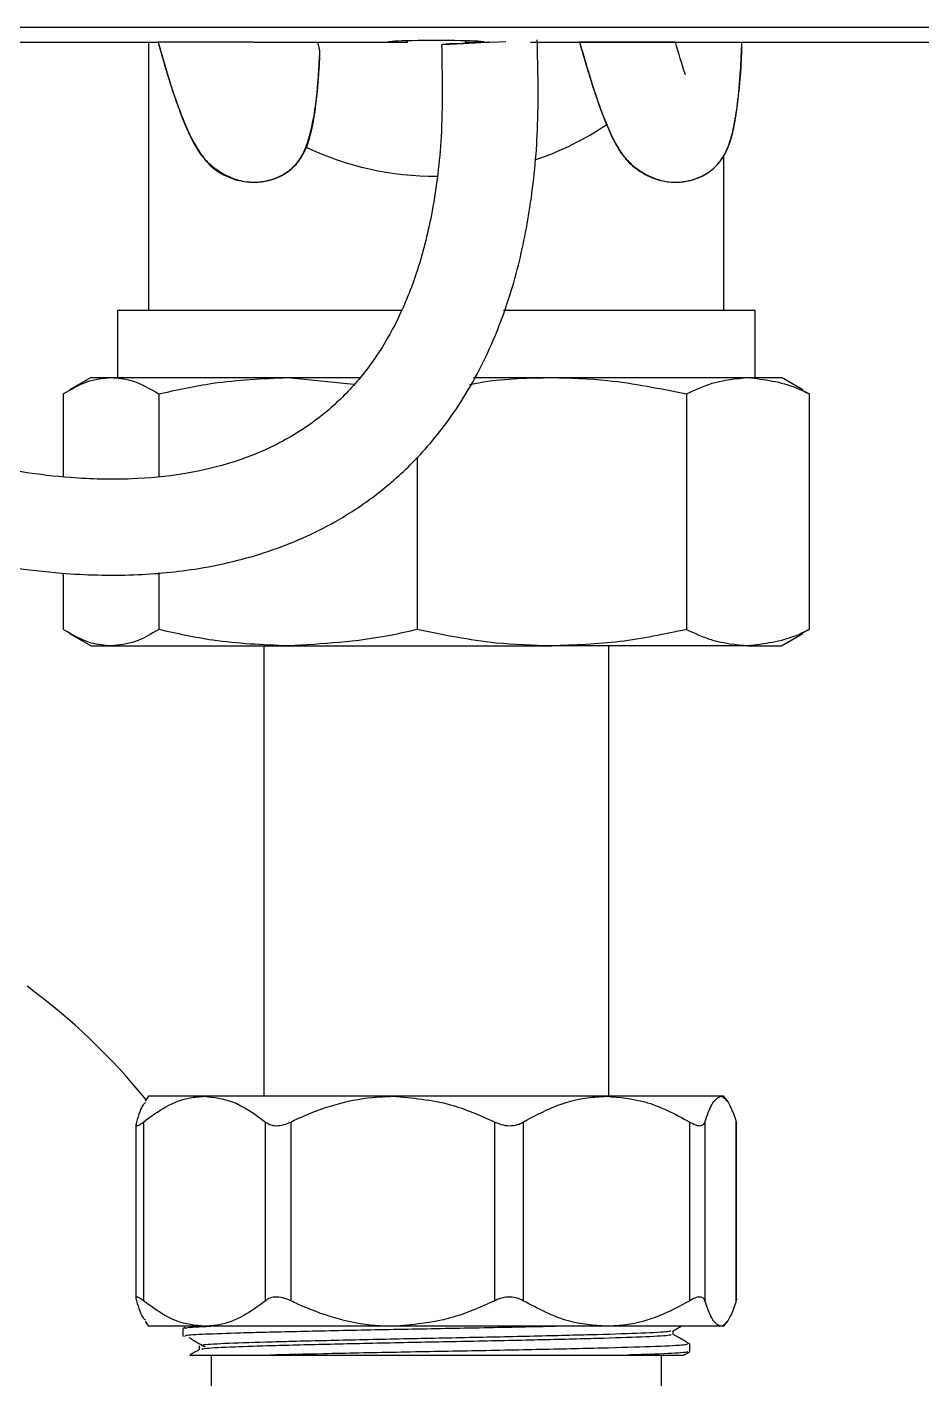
# Model space of a CAD drawing. Extents: x 150 to 4150, y 50 to 2920.
# Drawn here: x 967.4 to 1084.1, y 1473.3 to 1649.6 of the extents above; entities that cross this region are included whole.
import ezdxf

# ---------------------------------------------------------------- set-up
doc = ezdxf.new("R2010")
doc.units = 0
doc.header["$LTSCALE"] = 10
doc.linetypes.add('SLD-KATı', pattern=[0])
doc.layers.get('0').update_dxf_attribs({"linetype": 'CONTINUOUS'})

msp = doc.modelspace()

# ---------------------------------------------------------------- linework, layer by layer
at = {"color": 7, "linetype": 'SLD-KATı'}
for p, q in [((910.78, 1649.64), (1130.78, 1649.64)), ((941.51, 1647.67), (984.52, 1647.67)), ((983.28, 1647.67), (983.28, 1612.67)), ((996.97, 1647.67), (984.52, 1647.67)), ((996.97, 1647.67), (1014.53, 1647.67)), ((1014.53, 1647.67), (1017.03, 1647.67)), ((1017.03, 1647.67), (1017.03, 1647.84)), ((1024.53, 1647.84), (1024.53, 1647.67)), ((1024.53, 1647.67), (1027.03, 1647.67)), ((1027.03, 1647.67), (1027.78, 1647.67)), ((1033.08, 1647.67), (1039.46, 1647.67)), ((1051.96, 1647.67), (1039.46, 1647.67)), ((1039.46, 1647.67), (1051.96, 1647.67)), ((1039.46, 1647.67), (1051.96, 1647.67)), ((1051.96, 1647.67), (1094.43, 1647.67)), ((1058.28, 1612.67), (1058.28, 1632.88)), ((979.22, 1612.67), (979.22, 1603.92)), ((1016.21, 1612.67), (979.22, 1612.67)), ((1062.34, 1612.67), (1029.56, 1612.67)), ((1062.34, 1603.92), (1062.34, 1612.67)), ((975.78, 1603.92), (972.98, 1602.3)), ((975.78, 1603.92), (978.38, 1603.92)), ((978.38, 1603.92), (1001.44, 1603.92)), ((1001.44, 1603.92), (1010.04, 1603.04)), ((1001.44, 1603.92), (1010.77, 1603.92)), ((1025.65, 1603.92), (1035.84, 1603.92)), ((1035.84, 1603.92), (1061.41, 1603.92)), ((1061.41, 1603.92), (1065.78, 1603.92)), ((1068.58, 1602.3), (1065.78, 1603.92)), ((972.14, 1601.78), (972.14, 1591.01)), ((984.61, 1601.78), (984.61, 1591.05)), ((1053.4, 1601.78), (1053.4, 1571.06)), ((1069.42, 1601.78), (1068.53, 1602.23)), ((1069.42, 1601.78), (1069.42, 1571.06)), ((1018.27, 1593.54), (1018.27, 1571.06)), ((972.14, 1578.41), (972.14, 1571.06)), ((984.61, 1578.51), (984.61, 1571.06)), ((972.97, 1570.54), (975.78, 1568.92)), ((1065.78, 1568.92), (1068.59, 1570.54)), ((1068.53, 1570.63), (1069.42, 1571.06)), ((975.78, 1568.92), (978.38, 1568.92)), ((978.38, 1568.92), (1001.44, 1568.92)), ((998.28, 1568.92), (998.28, 1510.17)), ((1001.44, 1568.92), (1035.84, 1568.92)), ((1061.41, 1568.92), (1035.84, 1568.92)), ((1043.28, 1510.17), (1043.28, 1568.92)), ((1061.41, 1568.92), (1065.78, 1568.92)), ((983.28, 1510.17), (982.84, 1509.54)), ((990.56, 1510.17), (983.28, 1510.17)), ((1015.11, 1510.17), (990.56, 1510.17)), ((1042.98, 1510.17), (1015.11, 1510.17)), ((1057.85, 1510.17), (1042.98, 1510.17)), ((1058.28, 1510.17), (1057.85, 1510.17)), ((1058.72, 1509.54), (1058.28, 1510.17)), ((981.62, 1506.55), (981.62, 1483.8)), ((982.59, 1506.82), (982.59, 1483.51)), ((998.53, 1483.51), (998.53, 1506.82)), ((1001.8, 1506.82), (1001.8, 1483.51)), ((1028.41, 1483.51), (1028.41, 1506.82)), ((1032.13, 1506.82), (1032.13, 1483.51)), ((1053.83, 1483.51), (1053.83, 1506.82)), ((1055.81, 1506.82), (1055.81, 1483.51)), ((1059.89, 1483.51), (1059.89, 1506.82)), ((1059.89, 1506.82), (1059.92, 1506.55)), ((1059.94, 1483.8), (1059.94, 1506.55)), ((982.84, 1480.79), (983.28, 1480.17)), ((990.56, 1480.17), (983.28, 1480.17)), ((987.73, 1479.85), (987.73, 1478.86)), ((988, 1480.01), (987.75, 1479.87)), ((1015.11, 1480.17), (990.56, 1480.17)), ((1042.98, 1480.17), (1015.11, 1480.17)), ((1057.85, 1480.17), (1042.98, 1480.17)), ((1051.67, 1479.58), (1052.69, 1480.17)), ((1051.68, 1479.1), (1051.68, 1479.59)), ((1058.28, 1480.17), (1057.85, 1480.17)), ((1058.28, 1480.17), (1058.72, 1480.79)), ((1053.83, 1476.87), (1053.83, 1477.86)), ((989.88, 1477.61), (989.88, 1477.13)), ((991.41, 1476.42), (991.41, 1464.54)), ((999.12, 1476.42), (1045.75, 1476.42)), ((1050.16, 1464.54), (1050.16, 1476.42)), ((1053.02, 1476.39), (1053.82, 1476.85))]:
    msp.add_line(p, q, dxfattribs=at)
at = {"color": 7, "linetype": 'SLD-KATı', "flags": 128}
msp.add_lwpolyline([(1027.58, 1647.67), (1026.44, 1647.61), (1024.2, 1647.51), (1022.49, 1647.43), (1021.58, 1647.38), (1021.6, 1647.38), (1022.55, 1647.42), (1024.28, 1647.5), (1026.54, 1647.61), (1028.98, 1647.72), (1029.83, 1647.76)], dxfattribs=at)
at = {"color": 7, "linetype": 'SLD-KATı'}
for centre, radius, start, end in [((1020.78, 1670.17), 40, 288.9658, 303.9005), ((1020.78, 1670.17), 40, 244.8147, 270.089), ((917.03, 1456.07), 85, 39.133, 53.6396)]:
    msp.add_arc(centre, radius, start, end, dxfattribs=at)
msp.add_ellipse((1020.78, 1647.67), major_axis=(6.25, 0), ratio=0.034921, start_param=0, end_param=3.141593, dxfattribs=at)
for points, knots in [([(1021.47, 1647.38), (1021.55, 1643.35), (1021.7, 1636.07), (1020.52, 1626.21), (1018.62, 1618.38), (1016.23, 1612.24), (1013.58, 1607.46), (1010.52, 1603.31), (1007.12, 1599.87), (1003.58, 1597.23), (1000.67, 1595.53), (997.44, 1593.98), (993.27, 1592.47), (987.51, 1591.18), (980.66, 1590.53), (971.61, 1590.77), (960.47, 1592.52), (947.77, 1596.34), (936.64, 1600.68), (930.2, 1604.44), (927.8, 1605.84)], [0, 0, 0, 0, 0.086092, 0.155678, 0.212286, 0.258779, 0.297566, 0.330435, 0.371172, 0.403526, 0.42822, 0.446237, 0.483851, 0.527687, 0.578946, 0.638681, 0.731761, 0.832356, 0.937496, 1, 1, 1, 1]), ([(930.98, 1590.03), (931.73, 1589.64), (936.48, 1587.13), (945.82, 1583.85), (958.7, 1580.12), (970.63, 1578.29), (981.03, 1578), (988.73, 1578.73), (994.79, 1579.98), (999.52, 1581.4), (1003.93, 1583.17), (1008.36, 1585.46), (1013.04, 1588.55), (1018.09, 1592.98), (1023.21, 1599.11), (1027.93, 1607.38), (1031.22, 1616.66), (1033.22, 1626.52), (1034.21, 1636.73), (1034.04, 1644.04), (1033.95, 1647.96)], [0, 0, 0, 0, 0.016945, 0.108349, 0.198661, 0.28721, 0.350656, 0.407586, 0.442217, 0.474386, 0.506262, 0.536592, 0.573479, 0.617303, 0.668833, 0.729571, 0.802065, 0.858849, 0.924204, 1, 1, 1, 1]), ([(984.5, 1647.67), (985.08, 1645.64), (986.1, 1642.09), (987.5, 1638.14), (988.55, 1635.68), (989.29, 1634.25), (989.75, 1633.5), (989.97, 1633.16), (990.09, 1633), (990.52, 1632.46), (991.35, 1631.61), (992.7, 1630.62), (994.48, 1629.73), (996.25, 1629.32), (998.72, 1629.48), (1000.68, 1630.19), (1002.15, 1631.31), (1003.06, 1632.37), (1003.86, 1633.83), (1004.59, 1636.21), (1005.24, 1640.06), (1005.45, 1643.54), (1005.57, 1645.65)], [0, 0, 0, 0, 0.113145, 0.19818, 0.261046, 0.304714, 0.330246, 0.336327, 0.33818, 0.341307, 0.370405, 0.396655, 0.431362, 0.489965, 0.521634, 0.566162, 0.597536, 0.625267, 0.681021, 0.75981, 0.854877, 1, 1, 1, 1]), ([(984.5, 1647.67), (985.12, 1645.51), (986.22, 1641.7), (987.79, 1637.4), (989.08, 1634.63), (990.15, 1632.9), (991.03, 1631.85), (991.94, 1631.01), (993.79, 1629.9), (996.25, 1629.31), (998.69, 1629.46), (1001.55, 1630.54), (1003.75, 1633.15), (1004.46, 1635.76), (1005.05, 1638.87), (1005.34, 1641.76), (1005.51, 1643.97), (1005.57, 1645.3), (1005.6, 1645.81)], [0, 0, 0, 0, 0.119482, 0.211722, 0.283509, 0.338372, 0.377639, 0.402903, 0.432224, 0.473799, 0.521095, 0.56489, 0.656693, 0.754091, 0.840186, 0.910483, 0.965184, 1, 1, 1, 1]), ([(984.5, 1647.67), (985.03, 1645.83), (985.96, 1642.56), (987.26, 1638.8), (988.37, 1636.07), (989.14, 1634.5), (989.7, 1633.58), (989.89, 1633.29), (990.05, 1633.07), (990.33, 1632.7), (990.99, 1631.97), (992.34, 1630.84), (994.05, 1629.9), (995.82, 1629.44), (997.19, 1629.36), (998.44, 1629.51), (1000.03, 1629.9), (1001.53, 1630.75), (1002.57, 1631.78), (1003.14, 1632.59), (1003.89, 1634.1), (1004.62, 1636.65), (1005.26, 1640.49), (1005.47, 1643.9), (1005.58, 1645.72)], [0, 0, 0, 0, 0.102403, 0.1816917, 0.2424766, 0.3042083, 0.3227121, 0.3331407, 0.3354589, 0.3389521, 0.3548276, 0.384328, 0.4293685, 0.4721535, 0.5025244, 0.5208956, 0.5365439, 0.5898154, 0.6092056, 0.6445935, 0.7002224, 0.7780062, 0.8814347, 1, 1, 1, 1]), ([(1005.54, 1645.73), (1005.57, 1645.88), (1005.69, 1646.53), (1005.47, 1647.17), (1005.3, 1647.67)], [0, 0, 0, 0, 0.230179, 1, 1, 1, 1]), ([(1039.46, 1647.67), (1040.05, 1645.64), (1041.07, 1642.09), (1042.47, 1638.14), (1043.52, 1635.68), (1044.25, 1634.25), (1044.71, 1633.5), (1044.94, 1633.16), (1045.06, 1633), (1045.48, 1632.46), (1046.32, 1631.61), (1047.67, 1630.62), (1049.45, 1629.73), (1051.22, 1629.32), (1053.68, 1629.48), (1055.65, 1630.19), (1057.12, 1631.31), (1058.03, 1632.37), (1058.83, 1633.84), (1059.56, 1636.2), (1060.22, 1640.34), (1060.56, 1644.22), (1060.62, 1647.26), (1060.63, 1647.67)], [0, 0, 0, 0, 0.1083304, 0.1897455, 0.2499347, 0.2917421, 0.3161889, 0.3220114, 0.3237842, 0.326778, 0.3546387, 0.3797702, 0.4130013, 0.4691093, 0.4994302, 0.5420626, 0.5721014, 0.5986516, 0.6520323, 0.7274674, 0.8184878, 0.9753869, 1, 1, 1, 1]), ([(1039.46, 1647.67), (1040.08, 1645.55), (1041.14, 1641.84), (1042.61, 1637.77), (1043.78, 1635.08), (1044.59, 1633.65), (1045.19, 1632.79), (1046.24, 1631.52), (1048.37, 1630.05), (1050.72, 1629.41), (1052.44, 1629.36), (1054.02, 1629.63), (1055.36, 1630.1), (1056.91, 1631.07), (1058.07, 1632.4), (1059.07, 1634.33), (1059.68, 1636.79), (1060.24, 1640.72), (1060.52, 1644.35), (1060.6, 1646.78), (1060.63, 1647.67)], [0, 0, 0, 0, 0.113883, 0.199159, 0.262209, 0.321297, 0.33635, 0.352457, 0.404487, 0.455164, 0.48742, 0.506685, 0.531981, 0.566089, 0.607002, 0.652571, 0.75063, 0.848012, 0.94447, 1, 1, 1, 1]), ([(1039.46, 1647.67), (1039.95, 1645.98), (1040.82, 1642.94), (1042.01, 1639.37), (1042.97, 1636.89), (1043.71, 1635.24), (1044.29, 1634.16), (1044.75, 1633.38), (1045.82, 1631.95), (1047.54, 1630.59), (1049.42, 1629.75), (1051.03, 1629.42), (1052.18, 1629.38), (1053.53, 1629.51), (1055.2, 1629.97), (1057.2, 1631.23), (1058.49, 1633.06), (1059.08, 1634.6), (1059.64, 1636.73), (1060.11, 1639.83), (1060.46, 1643.51), (1060.57, 1646.41), (1060.62, 1647.67)], [0, 0, 0, 0, 0.090586, 0.162812, 0.220171, 0.264902, 0.298171, 0.322068, 0.348612, 0.385473, 0.423731, 0.455276, 0.478347, 0.492665, 0.523003, 0.570184, 0.623327, 0.676461, 0.741261, 0.822286, 0.922802, 1, 1, 1, 1]), ([(1053.26, 1643.42), (1053.23, 1643.5), (1052.83, 1644.69), (1052.38, 1646.23), (1051.96, 1647.67)], [0, 0, 0, 0, 0.068494, 1, 1, 1, 1]), ([(972.14, 1601.78), (973.16, 1602.39), (975.22, 1603.61), (977.32, 1603.82), (978.38, 1603.92)], [0, 0, 0, 0, 0.497165, 1, 1, 1, 1]), ([(978.38, 1603.92), (979.24, 1603.85), (981.33, 1603.68), (983.4, 1602.48), (984.61, 1601.78)], [0, 0, 0, 0, 0.410399, 1, 1, 1, 1]), ([(984.61, 1601.78), (986.94, 1602.3), (992.5, 1603.55), (998.16, 1603.78), (1001.44, 1603.92)], [0, 0, 0, 0, 0.420045, 1, 1, 1, 1]), ([(1025.13, 1603.02), (1025.74, 1603.14), (1029.26, 1603.82), (1032.86, 1603.87), (1035.84, 1603.92)], [0, 0, 0, 0, 0.172081, 1, 1, 1, 1]), ([(1035.84, 1603.92), (1038.26, 1603.85), (1044.17, 1603.68), (1049.98, 1602.48), (1053.4, 1601.78)], [0, 0, 0, 0, 0.4104, 1, 1, 1, 1]), ([(1053.4, 1601.78), (1054.51, 1602.3), (1057.16, 1603.55), (1059.85, 1603.78), (1061.41, 1603.92)], [0, 0, 0, 0, 0.420044, 1, 1, 1, 1]), ([(1061.41, 1603.92), (1063.55, 1603.67), (1066.24, 1603.35), (1068.88, 1602.05), (1069.42, 1601.78)], [0, 0, 0, 0, 0.792285, 1, 1, 1, 1]), ([(978.38, 1568.92), (977.51, 1568.99), (975.42, 1569.15), (973.35, 1570.35), (972.14, 1571.06)], [0, 0, 0, 0, 0.410407, 1, 1, 1, 1]), ([(984.61, 1571.06), (983.59, 1570.45), (981.53, 1569.22), (979.43, 1569.02), (978.38, 1568.92)], [0, 0, 0, 0, 0.4971725, 1, 1, 1, 1]), ([(1001.44, 1568.92), (998.16, 1569.05), (992.5, 1569.29), (986.94, 1570.53), (984.61, 1571.06)], [0, 0, 0, 0, 0.579955, 1, 1, 1, 1]), ([(1018.27, 1571.06), (1017.13, 1570.79), (1011.59, 1569.49), (1005.93, 1569.17), (1001.44, 1568.92)], [0, 0, 0, 0, 0.207716, 1, 1, 1, 1]), ([(1035.84, 1568.92), (1033.41, 1568.99), (1027.51, 1569.15), (1021.7, 1570.35), (1018.27, 1571.06)], [0, 0, 0, 0, 0.410403, 1, 1, 1, 1]), ([(1053.4, 1571.06), (1050.52, 1570.45), (1044.72, 1569.22), (1038.81, 1569.02), (1035.84, 1568.92)], [0, 0, 0, 0, 0.497167, 1, 1, 1, 1]), ([(1061.41, 1568.92), (1059.85, 1569.05), (1057.16, 1569.29), (1054.51, 1570.53), (1053.4, 1571.06)], [0, 0, 0, 0, 0.5799555, 1, 1, 1, 1]), ([(1069.42, 1571.06), (1068.88, 1570.79), (1066.24, 1569.49), (1063.55, 1569.17), (1061.41, 1568.92)], [0, 0, 0, 0, 0.207715, 1, 1, 1, 1]), ([(982.59, 1506.82), (983.56, 1507.54), (985.51, 1508.98), (988.23, 1510.02), (989.94, 1510.13), (990.56, 1510.17)], [0, 0, 0, 0, 0.382412, 0.774652, 1, 1, 1, 1]), ([(990.56, 1510.17), (991.79, 1510.03), (994.56, 1509.72), (997.11, 1507.86), (998.53, 1506.82)], [0, 0, 0, 0, 0.4446445, 1, 1, 1, 1]), ([(1001.8, 1506.82), (1002.1, 1506.97), (1003.92, 1507.84), (1007.42, 1509.16), (1011.63, 1510.06), (1014.23, 1510.14), (1015.11, 1510.17)], [0, 0, 0, 0, 0.0732645, 0.4365431, 0.8088702, 1, 1, 1, 1]), ([(1015.11, 1510.17), (1017.65, 1509.96), (1022.28, 1509.57), (1026.51, 1507.67), (1028.41, 1506.82)], [0, 0, 0, 0, 0.551009, 1, 1, 1, 1]), ([(1032.13, 1506.82), (1033.45, 1507.54), (1036.11, 1508.98), (1039.81, 1510.02), (1042.13, 1510.13), (1042.98, 1510.17)], [0, 0, 0, 0, 0.382411, 0.774652, 1, 1, 1, 1]), ([(1042.98, 1510.17), (1044.66, 1510.03), (1048.43, 1509.72), (1051.9, 1507.86), (1053.83, 1506.82)], [0, 0, 0, 0, 0.444642, 1, 1, 1, 1]), ([(1055.81, 1506.82), (1056.1, 1507.67), (1056.75, 1509.57), (1057.46, 1509.96), (1057.85, 1510.17)], [0, 0, 0, 0, 0.4489894, 1, 1, 1, 1]), ([(1057.85, 1510.17), (1057.98, 1510.14), (1058.37, 1510.06), (1059.02, 1509.18), (1059.55, 1507.86), (1059.84, 1506.97), (1059.89, 1506.82)], [0, 0, 0, 0, 0.191123, 0.55371, 0.926736, 1, 1, 1, 1]), ([(982.85, 1509.35), (982.75, 1509.28), (982.34, 1508.96), (981.96, 1507.75), (981.68, 1506.82)], [0, 0, 0, 0, 0.237148, 1, 1, 1, 1]), ([(981.68, 1506.82), (981.64, 1506.67), (981.58, 1506.38), (981.79, 1506.3), (982.16, 1506.49), (982.47, 1506.73), (982.59, 1506.82)], [0, 0, 0, 0, 0.280709, 0.562824, 0.825773, 1, 1, 1, 1]), ([(998.53, 1506.82), (998.75, 1506.67), (999.21, 1506.38), (1000.15, 1506.3), (1001.05, 1506.49), (1001.59, 1506.73), (1001.8, 1506.82)], [0, 0, 0, 0, 0.2807092, 0.5628285, 0.8257493, 1, 1, 1, 1]), ([(1028.41, 1506.82), (1028.77, 1506.67), (1029.47, 1506.38), (1030.6, 1506.3), (1031.5, 1506.49), (1031.95, 1506.73), (1032.13, 1506.82)], [0, 0, 0, 0, 0.280689, 0.56283, 0.825758, 1, 1, 1, 1]), ([(1053.83, 1506.82), (1054.1, 1506.67), (1054.65, 1506.38), (1055.3, 1506.3), (1055.67, 1506.49), (1055.77, 1506.73), (1055.81, 1506.82)], [0, 0, 0, 0, 0.2806914, 0.5628207, 0.8257449, 1, 1, 1, 1]), ([(982.59, 1483.51), (982.4, 1483.66), (982.01, 1483.95), (981.67, 1484.03), (981.59, 1483.85), (981.65, 1483.61), (981.68, 1483.51)], [0, 0, 0, 0, 0.280682, 0.562832, 0.825759, 1, 1, 1, 1]), ([(981.68, 1483.51), (981.96, 1482.59), (982.34, 1481.38), (982.75, 1481.06), (982.85, 1480.98)], [0, 0, 0, 0, 0.762852, 1, 1, 1, 1]), ([(990.56, 1480.17), (989.33, 1480.3), (986.56, 1480.61), (984.01, 1482.48), (982.59, 1483.51)], [0, 0, 0, 0, 0.444637, 1, 1, 1, 1]), ([(998.53, 1483.51), (997.56, 1482.8), (995.6, 1481.35), (992.88, 1480.31), (991.18, 1480.21), (990.56, 1480.17)], [0, 0, 0, 0, 0.382405, 0.774652, 1, 1, 1, 1]), ([(1001.8, 1483.51), (1001.45, 1483.66), (1000.76, 1483.95), (999.75, 1484.03), (999, 1483.85), (998.66, 1483.61), (998.53, 1483.51)], [0, 0, 0, 0, 0.280698, 0.562834, 0.825751, 1, 1, 1, 1]), ([(1015.11, 1480.17), (1014.23, 1480.19), (1011.67, 1480.27), (1007.47, 1481.16), (1003.96, 1482.48), (1002.1, 1483.37), (1001.8, 1483.51)], [0, 0, 0, 0, 0.191128, 0.553705, 0.926736, 1, 1, 1, 1]), ([(1028.41, 1483.51), (1026.51, 1482.66), (1022.28, 1480.76), (1017.65, 1480.38), (1015.11, 1480.17)], [0, 0, 0, 0, 0.448991, 1, 1, 1, 1]), ([(1032.13, 1483.51), (1031.83, 1483.66), (1031.24, 1483.95), (1030.14, 1484.03), (1029.17, 1483.85), (1028.63, 1483.61), (1028.41, 1483.51)], [0, 0, 0, 0, 0.280687, 0.562836, 0.825752, 1, 1, 1, 1]), ([(1042.98, 1480.17), (1041.3, 1480.3), (1037.53, 1480.61), (1034.06, 1482.48), (1032.13, 1483.51)], [0, 0, 0, 0, 0.444646, 1, 1, 1, 1]), ([(1053.83, 1483.51), (1052.51, 1482.8), (1049.85, 1481.35), (1046.15, 1480.31), (1043.83, 1480.21), (1042.98, 1480.17)], [0, 0, 0, 0, 0.382409, 0.774655, 1, 1, 1, 1]), ([(1055.81, 1483.51), (1055.74, 1483.66), (1055.59, 1483.95), (1055.05, 1484.03), (1054.42, 1483.85), (1054, 1483.61), (1053.83, 1483.51)], [0, 0, 0, 0, 0.28069, 0.56284, 0.825742, 1, 1, 1, 1]), ([(1057.85, 1480.17), (1057.46, 1480.38), (1056.75, 1480.76), (1056.1, 1482.66), (1055.81, 1483.51)], [0, 0, 0, 0, 0.551011, 1, 1, 1, 1]), ([(1059.89, 1483.51), (1059.84, 1483.37), (1059.56, 1482.5), (1059.03, 1481.17), (1058.38, 1480.28), (1057.98, 1480.19), (1057.85, 1480.17)], [0, 0, 0, 0, 0.073265, 0.436548, 0.808876, 1, 1, 1, 1]), ([(1059.93, 1483.8), (1059.94, 1483.79), (1059.96, 1483.75), (1059.92, 1483.62), (1059.89, 1483.51)], [0, 0, 0, 0, 0.1287128, 1, 1, 1, 1]), ([(1036.62, 1480.17), (1035.61, 1480.14), (1031.81, 1480.06), (1023.88, 1479.9), (1013.89, 1479.72), (1004.45, 1479.52), (998.49, 1479.38), (993.86, 1479.25), (990.4, 1479.13), (987.93, 1478.98), (987.97, 1478.89), (987.98, 1478.86)], [0, 0, 0, 0, 0.052964, 0.198862, 0.342294, 0.488951, 0.63312, 0.667878, 0.794279, 0.921243, 1, 1, 1, 1]), ([(991.86, 1480.17), (990.43, 1480.1), (988.01, 1479.99), (988.03, 1479.89), (988.05, 1479.85)], [0, 0, 0, 0, 0.595784, 1, 1, 1, 1]), ([(1051.35, 1479.58), (1051.3, 1479.54), (1051.19, 1479.44), (1047.88, 1479.26), (1042.07, 1479.08), (1034.24, 1478.89), (1025.24, 1478.69), (1015.8, 1478.51), (1006.84, 1478.31), (999.1, 1478.12), (993.41, 1477.94), (990.2, 1477.76), (990.18, 1477.66), (990.17, 1477.62)], [0, 0, 0, 0, 0.0602406, 0.1582767, 0.2544903, 0.3515387, 0.44934, 0.5450801, 0.6429575, 0.7398342, 0.8362032, 0.9342167, 1, 1, 1, 1]), ([(988.53, 1478.72), (988.88, 1478.51), (989.58, 1478.1), (990.28, 1477.68), (990.63, 1477.48)], [0, 0, 0, 0, 0.500011, 1, 1, 1, 1]), ([(1051.42, 1479.1), (1051.38, 1479.06), (1051.28, 1478.95), (1047.89, 1478.77), (1042.07, 1478.58), (1034.24, 1478.39), (1025.24, 1478.2), (1015.8, 1478.02), (1006.84, 1477.82), (999.5, 1477.64), (993.96, 1477.46), (990.54, 1477.29), (990.27, 1477.18), (990.16, 1477.14)], [0, 0, 0, 0, 0.070994, 0.169044, 0.265272, 0.362335, 0.460151, 0.555905, 0.653797, 0.750688, 0.831976, 0.929858, 1, 1, 1, 1]), ([(1053.55, 1477.86), (1053.51, 1477.82), (1053.4, 1477.71), (1049.78, 1477.53), (1043.55, 1477.34), (1035.18, 1477.15), (1025.54, 1476.96), (1015.48, 1476.78), (1006.29, 1476.59), (1001.36, 1476.47), (999.12, 1476.42)], [0, 0, 0, 0, 0.096695, 0.230023, 0.360869, 0.492852, 0.625857, 0.756061, 0.88917, 1, 1, 1, 1]), ([(1053.82, 1477.88), (1053.46, 1478.09), (1052.75, 1478.5), (1052.04, 1478.91), (1051.68, 1479.11)], [0, 0, 0, 0, 0.504183, 1, 1, 1, 1]), ([(988.71, 1476.42), (988.69, 1476.42), (988.55, 1476.42), (989.15, 1476.42), (990.53, 1476.42), (992.89, 1476.42), (995.78, 1476.42), (998.1, 1476.42), (999.12, 1476.42)], [0, 0, 0, 0, 0.031174, 0.230751, 0.430334, 0.634546, 0.838757, 1, 1, 1, 1]), ([(989.9, 1477.14), (989.54, 1476.93), (989.14, 1476.7), (988.73, 1476.47), (988.69, 1476.44)], [0, 0, 0, 0, 0.892055, 1, 1, 1, 1]), ([(1053.57, 1476.85), (1053.4, 1476.8), (1053.02, 1476.69), (1049.74, 1476.54), (1046.71, 1476.45), (1045.75, 1476.42)], [0, 0, 0, 0, 0.346981, 0.79324, 1, 1, 1, 1]), ([(1045.75, 1476.42), (1046.79, 1476.42), (1048.9, 1476.42), (1051.15, 1476.42), (1052.57, 1476.42), (1053.17, 1476.42), (1053.02, 1476.42), (1053.01, 1476.42)], [0, 0, 0, 0, 0.237337, 0.477927, 0.718511, 0.965671, 1, 1, 1, 1])]:
    msp.add_open_spline(points, degree=3, knots=knots, dxfattribs=at)

doc.saveas('drawing.dxf')
